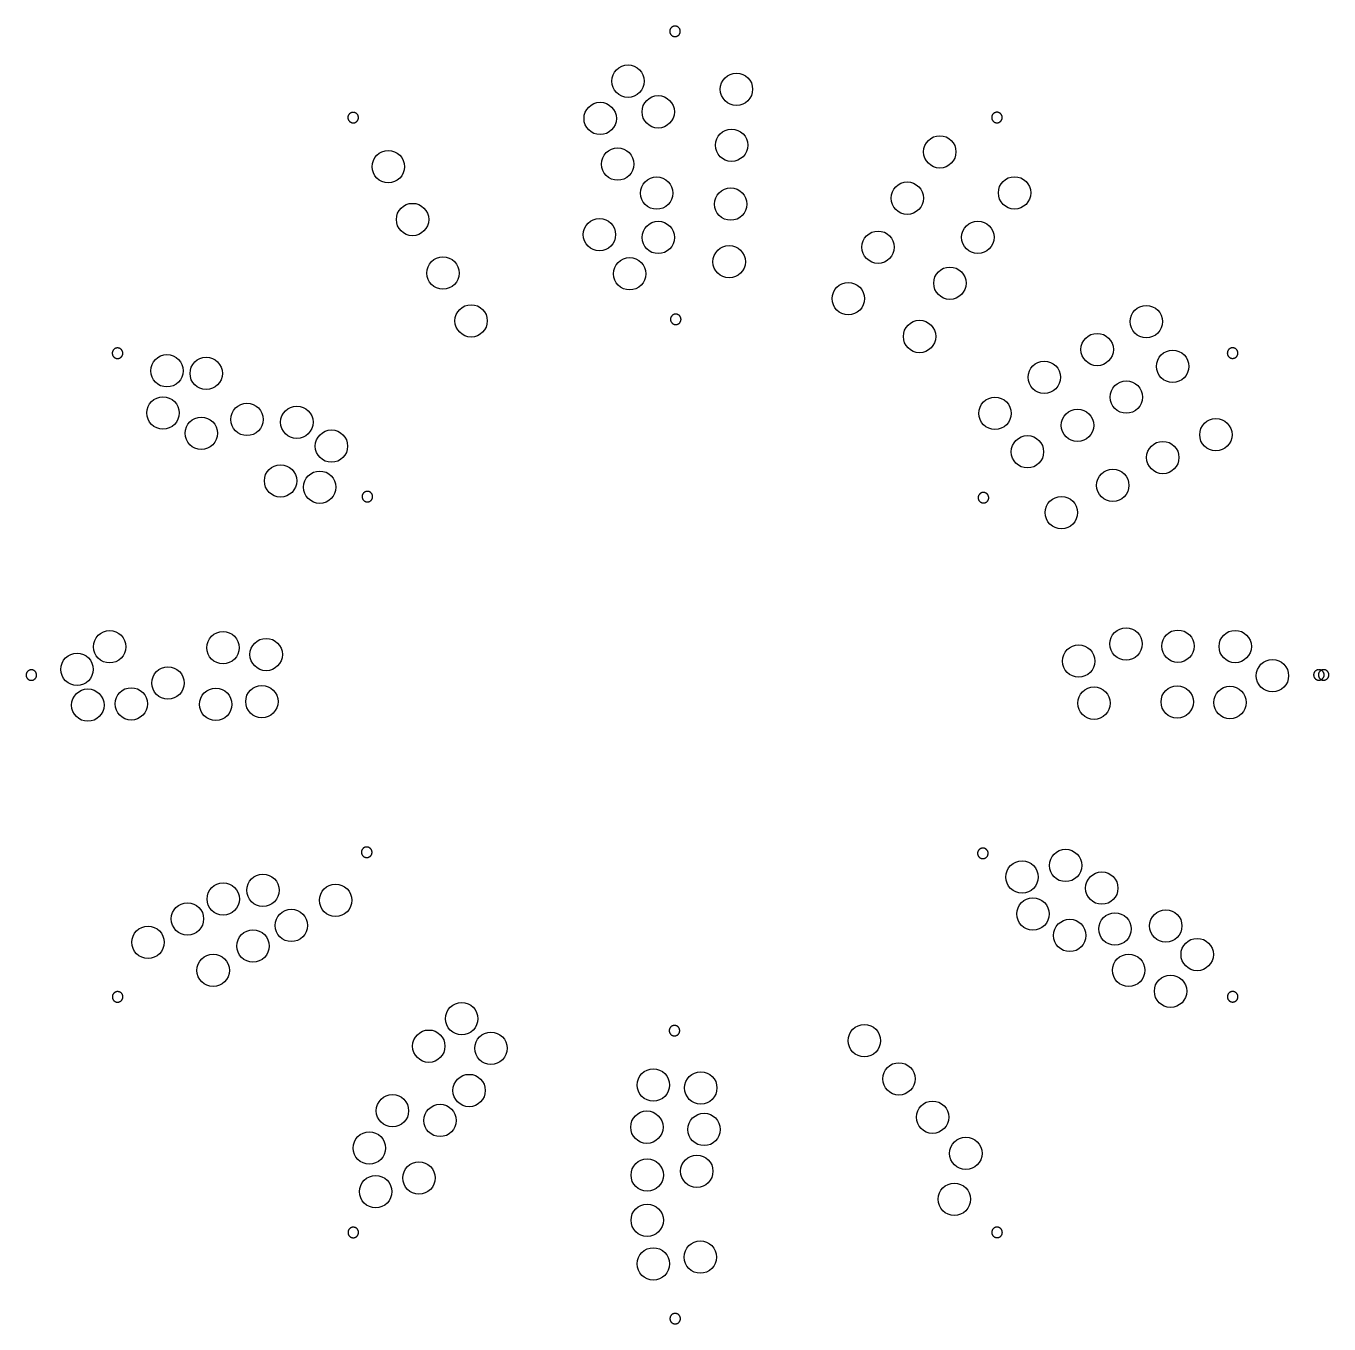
# Model space of a CAD drawing. Header units: inches. Extents: x -8 to 8.1, y -8 to 8.
import ezdxf

# ---------------------------------------------------------------- set-up
doc = ezdxf.new("R2010")
doc.units = ezdxf.units.IN
doc.header["$MEASUREMENT"] = 0
doc.layers.add('Number LED1', color=12, linetype='Continuous', true_color=0xc80000)
doc.layers.add('predrill1', color=96, linetype='Continuous', true_color=0x007f00)

msp = doc.modelspace()

# ---------------------------------------------------------------- linework, layer by layer
at = {"layer": 'Number LED1'}
for centre in [(-0.582, 7.34), (0.758, 7.24), (-0.209, 6.961), (-0.926, 6.879), (0.698, 6.548), (3.271, 6.466), (-3.545, 6.283), (-0.71, 6.315), (-0.228, 5.956), (4.195, 5.959), (0.687, 5.82), (2.869, 5.894), (-3.245, 5.63), (-0.935, 5.443), (-0.208, 5.408), (2.508, 5.288), (3.741, 5.41), (-2.869, 4.968), (-0.562, 4.959), (0.668, 5.108), (3.396, 4.843), (2.14, 4.652), (-2.521, 4.377), (5.823, 4.368), (3.021, 4.184), (5.216, 4.023), (-6.28, 3.76), (-5.795, 3.728), (4.562, 3.68), (6.149, 3.815), (5.576, 3.435), (-6.329, 3.239), (3.953, 3.234), (-5.291, 3.159), (-4.675, 3.124), (4.973, 3.086), (-5.856, 2.988), (6.683, 2.97), (-4.247, 2.829), (4.354, 2.759), (6.027, 2.688), (-4.876, 2.399), (-4.392, 2.321), (5.409, 2.344), (4.774, 2.007), (-6.988, 0.349), (-5.587, 0.337), (5.573, 0.384), (6.214, 0.356), (6.922, 0.352), (-5.054, 0.253), (4.987, 0.172), (-7.391, 0.07), (7.382, -0.009), (-6.268, -0.099), (-6.721, -0.357), (-5.107, -0.329), (5.177, -0.348), (6.205, -0.333), (6.857, -0.34), (-7.258, -0.372), (-5.677, -0.363), (4.826, -2.354), (4.288, -2.497), (-5.585, -2.769), (-5.094, -2.661), (5.273, -2.634), (-4.196, -2.785), (-6.027, -3.015), (-4.743, -3.096), (4.422, -2.954), (4.877, -3.219), (5.436, -3.139), (6.064, -3.102), (-6.514, -3.304), (-5.217, -3.35), (6.452, -3.455), (-5.709, -3.651), (5.605, -3.65), (6.123, -3.909), (-2.637, -4.248), (2.339, -4.52), (-3.044, -4.588), (-2.276, -4.614), (2.766, -4.992), (-2.546, -5.136), (-0.269, -5.068), (0.317, -5.104), (-3.493, -5.386), (-2.905, -5.506), (3.182, -5.466), (-0.349, -5.589), (0.358, -5.617), (-3.779, -5.847), (3.593, -5.913), (0.268, -6.134), (-3.166, -6.217), (-0.345, -6.181), (-3.701, -6.386), (3.451, -6.48), (-0.345, -6.74), (-0.269, -7.279), (0.312, -7.195)]:
    msp.add_circle(centre, 0.2, dxfattribs=at)
at = {"layer": 'predrill1'}
for points in [[(-0.066, 7.956), (-0.066, 8.021), (-0.001, 8.021), (0.064, 8.021), (0.064, 7.956), (0.065, 7.891), (-0.001, 7.891), (-0.066, 7.891), (-0.066, 7.956)], [(-4.035, 6.857), (-4.068, 6.913), (-4.012, 6.946), (-3.955, 6.979), (-3.922, 6.922), (-3.89, 6.866), (-3.946, 6.833), (-4.002, 6.801), (-4.035, 6.857)], [(3.921, 6.923), (3.953, 6.98), (4.01, 6.947), (4.066, 6.915), (4.034, 6.858), (4.001, 6.802), (3.945, 6.834), (3.888, 6.866), (3.921, 6.923)], [(-0.057, 4.396), (-0.057, 4.461), (0.008, 4.461), (0.073, 4.461), (0.073, 4.396), (0.073, 4.331), (0.008, 4.331), (-0.057, 4.331), (-0.057, 4.396)], [(-6.923, 3.921), (-6.98, 3.953), (-6.947, 4.01), (-6.915, 4.066), (-6.858, 4.034), (-6.802, 4.001), (-6.834, 3.945), (-6.866, 3.888), (-6.923, 3.921)], [(6.857, 4.035), (6.913, 4.068), (6.946, 4.012), (6.979, 3.955), (6.922, 3.922), (6.866, 3.89), (6.833, 3.946), (6.801, 4.002), (6.857, 4.035)], [(-3.836, 2.148), (-3.892, 2.181), (-3.86, 2.237), (-3.827, 2.294), (-3.771, 2.261), (-3.714, 2.229), (-3.747, 2.172), (-3.779, 2.116), (-3.836, 2.148)], [(3.778, 2.248), (3.835, 2.28), (3.867, 2.224), (3.9, 2.167), (3.844, 2.135), (3.787, 2.102), (3.754, 2.159), (3.722, 2.215), (3.778, 2.248)], [(-7.956, -0.066), (-8.021, -0.066), (-8.021, -0.001), (-8.021, 0.064), (-7.956, 0.064), (-7.891, 0.065), (-7.891, -0.001), (-7.891, -0.066), (-7.956, -0.066)], [(7.956, 0.066), (8.021, 0.066), (8.021, 0.001), (8.021, -0.064), (7.956, -0.064), (7.891, -0.065), (7.891, 0.001), (7.891, 0.066), (7.956, 0.066)], [(8.015, 0.066), (8.08, 0.066), (8.08, 0.001), (8.08, -0.064), (8.015, -0.064), (7.95, -0.065), (7.95, 0.001), (7.95, 0.066), (8.015, 0.066)], [(-3.778, -2.248), (-3.835, -2.28), (-3.867, -2.224), (-3.9, -2.167), (-3.844, -2.135), (-3.787, -2.102), (-3.754, -2.159), (-3.722, -2.215), (-3.778, -2.248)], [(3.836, -2.148), (3.892, -2.181), (3.86, -2.237), (3.827, -2.294), (3.771, -2.261), (3.714, -2.229), (3.747, -2.172), (3.779, -2.116), (3.836, -2.148)], [(-6.857, -4.035), (-6.913, -4.068), (-6.946, -4.012), (-6.979, -3.955), (-6.922, -3.922), (-6.866, -3.89), (-6.833, -3.946), (-6.801, -4.002), (-6.857, -4.035)], [(6.923, -3.921), (6.98, -3.953), (6.947, -4.01), (6.915, -4.066), (6.858, -4.034), (6.802, -4.001), (6.834, -3.945), (6.866, -3.888), (6.923, -3.921)], [(0.057, -4.396), (0.057, -4.461), (-0.008, -4.461), (-0.073, -4.461), (-0.073, -4.396), (-0.073, -4.331), (-0.008, -4.331), (0.057, -4.331), (0.057, -4.396)], [(-3.921, -6.923), (-3.953, -6.98), (-4.01, -6.947), (-4.066, -6.915), (-4.034, -6.858), (-4.001, -6.802), (-3.945, -6.834), (-3.888, -6.866), (-3.921, -6.923)], [(4.035, -6.857), (4.068, -6.913), (4.012, -6.946), (3.955, -6.979), (3.922, -6.922), (3.89, -6.866), (3.946, -6.833), (4.002, -6.801), (4.035, -6.857)], [(0.066, -7.956), (0.066, -8.021), (0.001, -8.021), (-0.064, -8.021), (-0.064, -7.956), (-0.065, -7.891), (0.001, -7.891), (0.066, -7.891), (0.066, -7.956)]]:
    msp.add_rational_spline(points, [1, 0.707106781187, 1, 0.707106781187, 1, 0.707106781187, 1, 0.707106781187, 1], degree=2, knots=[0, 0, 0, 0.0981748, 0.0981748, 0.1963495, 0.1963495, 0.2945243, 0.2945243, 0.3926991, 0.3926991, 0.3926991], dxfattribs=at)

doc.saveas('drawing.dxf')
